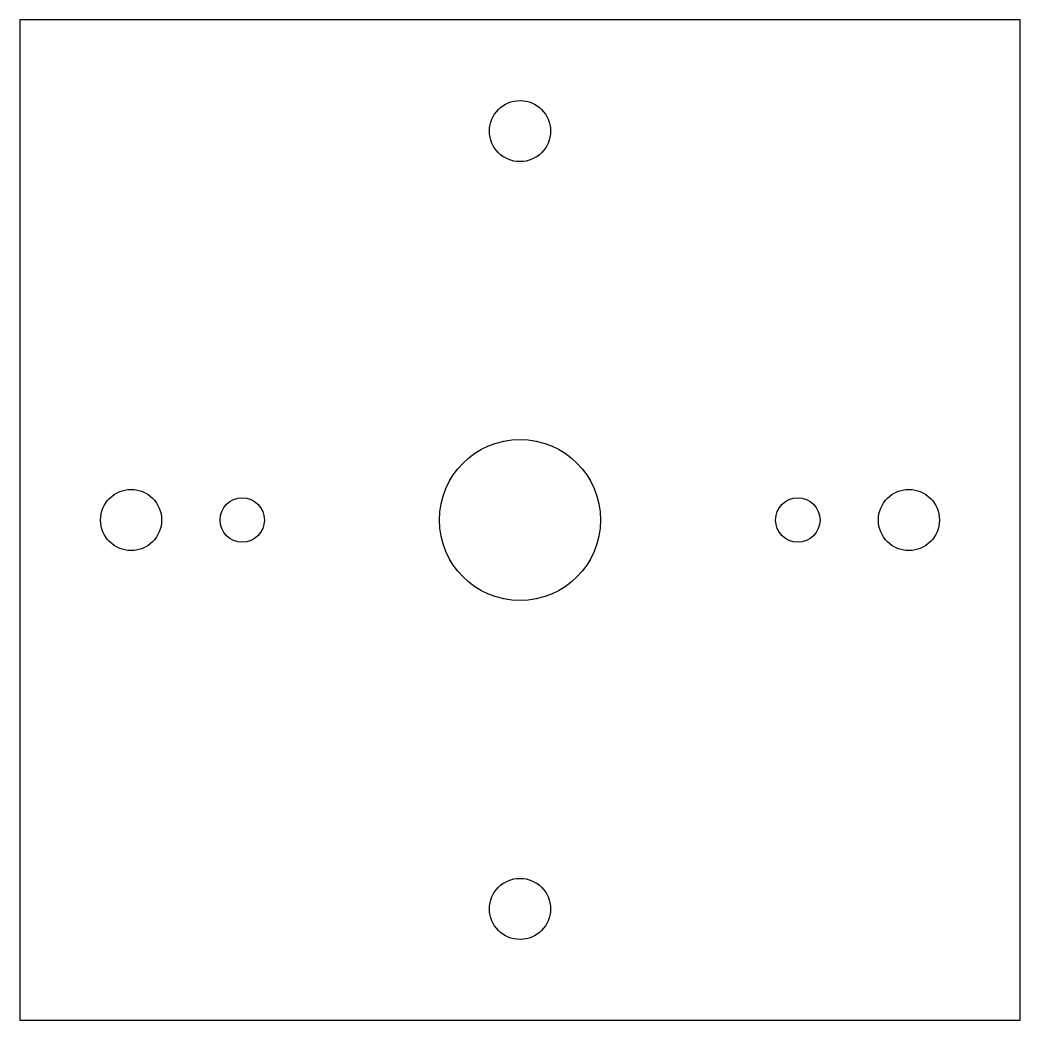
# Model space of a CAD drawing. Header units: metres. Extents: x -45 to 45, y -45 to 45.
import ezdxf

# ---------------------------------------------------------------- set-up
doc = ezdxf.new("R2010")
doc.units = ezdxf.units.M

msp = doc.modelspace()

# ---------------------------------------------------------------- linework, layer by layer
at = {"layer": 'CUT'}
msp.add_lwpolyline([(-45, -45), (45, -45), (45, 45), (-45, 45)], close=True, dxfattribs=at)
for centre, radius in [((0, 35), 2.75), ((0, 0), 7.25), ((-35, 0), 2.75), ((35, 0), 2.75), ((-25, 0), 2), ((25, 0), 2), ((0, -35), 2.75)]:
    msp.add_circle(centre, radius, dxfattribs=at)

doc.saveas('drawing.dxf')
